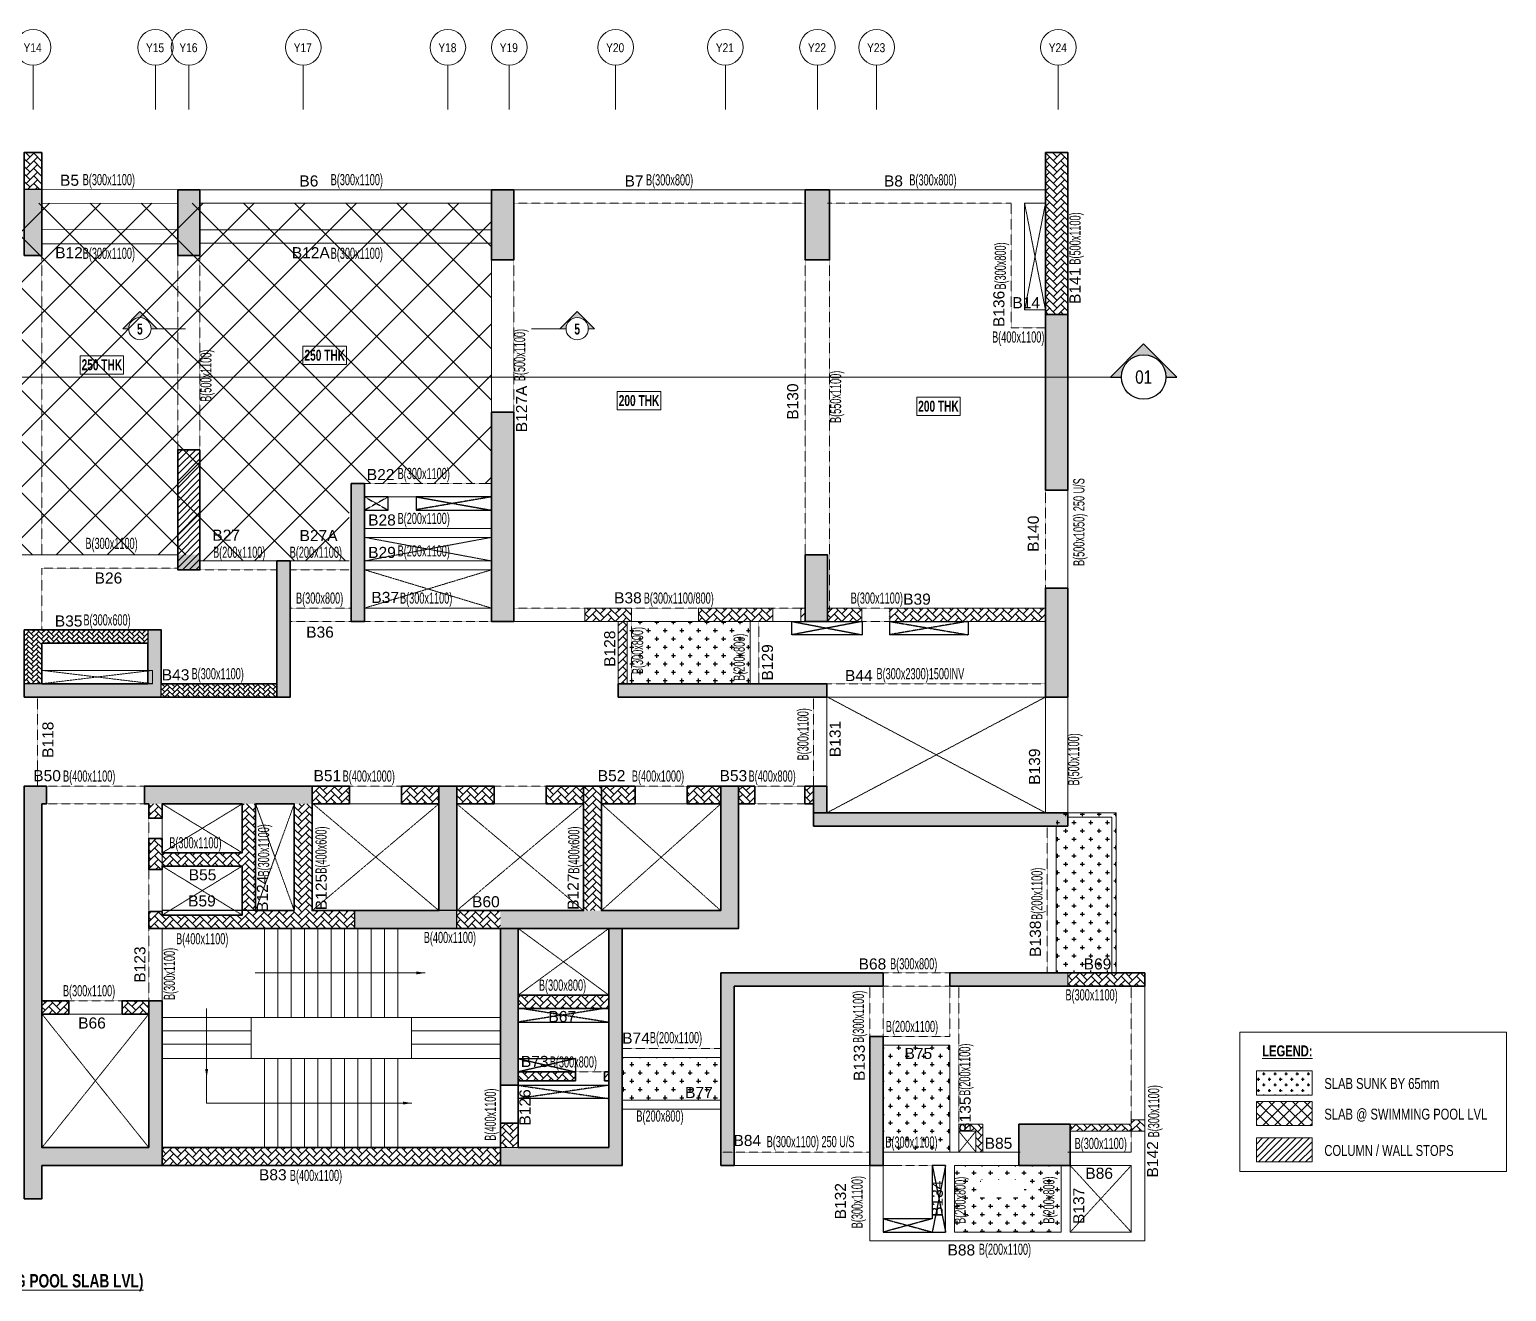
# Model space of a CAD drawing. Header units: millimetres. Extents: x -13 to 67523, y 56 to 29388.
# Drawn here: x 34334 to 67523, y 1025 to 29388 of the extents above; entities that cross this region are included whole.
import ezdxf
from ezdxf.enums import TextEntityAlignment as Align

# ---------------------------------------------------------------- set-up
doc = ezdxf.new("R2010")
doc.units = ezdxf.units.MM
for name, pattern in [('ACAD_ISO04W100', [30, 24, -3, 0, -3]), ('Grid Line', [2222.5, 1270, -317.5, 317.5, -317.5]), ('HIDDEN', [0.375, 0.25, -0.125])]:
    doc.linetypes.add(name, pattern=pattern)
for name, color, linetype, lineweight in [('A-ANNO-DIMS', 8, 'Continuous', 15), ('A-ANNO-TAGS-SECT', 4, 'ACAD_ISO04W100', 25), ('A-DETL-MISC', 35, 'Continuous', 15), ('A-FLOR-IDEN', 11, 'Continuous', 9), ('A-GRIDS', 8, 'Continuous', 9), ('A-HIDD-ABVE', 8, 'HIDDEN', 20), ('G-ANNO-SYMB', 1, 'Continuous', 9), ('G-ANNO-TEXT', 231, 'Continuous', 9), ('S-BEAM', 7, 'Continuous', 18), ('S-BEAM-IDEN', 2, 'Continuous', 9), ('S-COL HATCH', 9, 'Continuous', 0), ('S-COLS', 5, 'Continuous', 35), ('S-GRIDS', 8, 'Continuous', 9), ('S-WALL', 4, 'Continuous', 18)]:
    doc.layers.add(name, color=color, linetype=linetype, lineweight=lineweight)
for name, color, linetype in [('Beam Nos', 7, 'Continuous'), ('CUTOUT', 4, 'Continuous'), ('SECTION LINE', 4, 'Continuous'), ('SUNK SLAB', 8, 'Continuous')]:
    doc.layers.add(name, color=color, linetype=linetype)
doc.styles.add('Arial Narrow', font='ARIALN.TTF', dxfattribs={"height": 400})
doc.styles.add('Dim.s & Anno.(Misc.)', font='ARIALN.TTF')
doc.styles.add('SC-BBS1', font='SansSerif')
doc.styles.add('Swis721 LtCn BT', font='swisscl.ttf', dxfattribs={"width": 0.9, "height": 233.355162})
doc.styles.add('Swis721 LtCn BT_2', font='swisscl.ttf', dxfattribs={"height": 244.992296})
doc.styles.add('Swis721 LtCn BT_B', font='', dxfattribs={"width": 0.9, "height": 246.918336})
doc.styles.get('Swis721 LtCn BT_B').set_extended_font_data('Swis721 LtCn BT', bold=True)
doc.dimstyles.new('A-GFC-100', dxfattribs={"dimscale": 100, "dimtxt": 1.75, "dimasz": 1.5, "dimexe": 1.5, "dimexo": 0, "dimgap": 1, "dimtad": 1, "dimdsep": 46, "dimtxsty": 'Dim.s & Anno.(Misc.)', "dimblk": 'ARCHTICK', "dimcen": 0, "dimdle": 1.5, "dimclrd": 256, "dimclre": 8, "dimclrt": 6, "dimazin": 2, "dimtfac": 1, "dimtix": 1, "dimtmove": 2, "dimatfit": 3, "dimfxl": 1, "dimtolj": 1, "dimlwd": -1, "dimlwe": 9, "dimarcsym": 0})
pattern_1 = [(45, (-31789957.8, 20738669.85), (0, 169.7056275), [360, -120]), (135, (-31789872.94, 20738754.7), (1e-14, 169.7056275), [360, -120])]
pattern_2 = [(45, (-31789957.796, 20738669.85), (0, 113.13708499), [240, -80]), (135, (-31789901.23, 20738726.42), (9e-15, 113.13708499), [240, -80])]
pattern_3 = [(0, (-31349615.88, 21120317.17), (187.5, 187.5), [93.75, -281.25]), (90, (-31349569, 21120270.3), (-187.5, 187.5), [93.75, -281.25])]
pattern_4 = [(45, (-31606448.3, 20755741.65), (0, 169.7056275), [360, -120]), (135, (-31606363.44, 20755826.5), (1e-14, 169.7056275), [360, -120])]

# ---------------------------------------------------------------- blocks, each defined once
blk = doc.blocks.new('_ARCHTICK')
at = {"color": 0, "linetype": 'ByBlock', "const_width": 0.15}
blk.add_lwpolyline([(-0.5, -0.5), (0.5, 0.5)], dxfattribs=at)
blk = doc.blocks.new('Detail View - M_Section Head - Structural Type 1-785420-STILT FLOOR FRAMING PLAN')
at = {"layer": 'G-ANNO-SYMB'}
h = blk.add_hatch(color=9, dxfattribs=at)
edge = h.paths.add_edge_path(flags=0)
edge.add_line((-8.5, 0), (-9.86, 0))
edge.add_line((-9.86, 0), (-5.99, 3.87))
edge.add_line((-5.99, 3.87), (-2.12, 0))
edge.add_line((-2.12, 0), (-3.5, 0))
edge.add_arc((-6, 0), 2.5, 360, 540)
for p, q in [((-5.99, 3.87), (-9.86, 0)), ((-5.99, 3.87), (-2.12, 0)), ((-8.5, 0), (-9.86, 0)), ((-3.5, 0), (-2.12, 0))]:
    blk.add_line(p, q, dxfattribs=at)
at = {"layer": 'G-ANNO-SYMB', "color": 5}
for p, q in [((-5.99, 3.87), (-9.86, 0)), ((-2.12, 0), (-5.99, 3.87)), ((-9.86, 0), (-8.5, 0)), ((-3.5, 0), (4.24, 0)), ((-3.5, 0), (-2.12, 0))]:
    blk.add_line(p, q, dxfattribs=at)
at = {"layer": 'G-ANNO-SYMB'}
blk.add_arc((-6, 0), 2.5, 360, 180, dxfattribs=at)
at = {"layer": 'G-ANNO-SYMB', "color": 5}
for start, end in [(360, 180), (180, 360)]:
    blk.add_arc((-6, 0), 2.5, start, end, dxfattribs=at)
blk = doc.blocks.new('*U11')
blk.add_hatch(color=256).paths.add_polyline_path([(5, 0), (7.5, 0), (0, 7.5), (-7.5, 0), (-5, 0, -0.414214), (0, 5, -0.414214)])
at = {"lineweight": 20, "ltscale": 50}
blk.add_line((-5, 0), (-397.5, 0), dxfattribs=at)
at = {"linetype": 'Continuous'}
blk.add_lwpolyline([(5, 0), (7.5, 0), (0, 7.5), (-7.5, 0), (-5, 0)], dxfattribs=at)
blk.add_circle((0, 0), 5, dxfattribs=at)
at = {"color": 7, "style": 'Dim.s & Anno.(Misc.)'}
blk.add_attdef('SECTION-LETTER', text='', height=3, dxfattribs=at).set_placement((0, 0), align=Align.MIDDLE_CENTER)
blk = doc.blocks.new('Grid - Type 1 Structural-6743905-11TH FLOOR LVL')
at = {"layer": 'A-GRIDS'}
blk.add_circle((0, 0), 4, dxfattribs=at)
blk = doc.blocks.new('A$Cf2260b48')
at = {"layer": 'S-GRIDS', "linetype": 'Grid Line'}
for p, q in [((22055, 18003), (22055, 19003)), ((24805, 18003), (24805, 19003)), ((25555, 18003), (25555, 19003)), ((28125, 18003), (28125, 19003)), ((31375, 18003), (31375, 19003)), ((32755, 18003), (32755, 19003)), ((35145, 18003), (35145, 19003)), ((37610, 18003), (37610, 19003)), ((39680, 18003), (39680, 19003)), ((41010, 18003), (41010, 19003)), ((45092, 18003), (45092, 19003))]:
    blk.add_line(p, q, dxfattribs=at)
at = {"layer": 'A-GRIDS', "xscale": 99.99999999999991, "yscale": 99.99999999999991, "zscale": 99.99999999999991}
for p in [(22055, 19403), (24805, 19403), (25555, 19403), (28125, 19403), (31375, 19403), (32755, 19403), (35145, 19403), (37610, 19403), (39680, 19403), (41010, 19403), (45092, 19403)]:
    blk.add_blockref('Grid - Type 1 Structural-6743905-11TH FLOOR LVL', p, dxfattribs=at)
at = {"layer": 'A-GRIDS', "lineweight": 18, "char_height": 200, "width": 513.08, "attachment_point": 1, "style": 'Arial Narrow'}
for s, insert in [('Y14', (21840, 19495)), ('Y15', (24590, 19495)), ('Y16', (25340, 19495)), ('Y17', (27910, 19495)), ('Y18', (31160, 19495)), ('Y19', (32540, 19495)), ('Y20', (34930, 19495)), ('Y21', (37395, 19495)), ('Y22', (39465, 19495)), ('Y23', (40795, 19495)), ('Y24', (44877, 19495))]:
    blk.add_mtext(s, dxfattribs=dict(at, insert=insert))
blk = doc.blocks.new('A$Cfa8a0a46')
at = {"layer": 'CUTOUT', "color": 8, "linetype": 'HIDDEN'}
for p, q in [((34180, 3100), (34710, 2800)), ((34710, 3100), (34180, 2800)), ((35340, 3100), (37030, 2800)), ((37030, 3100), (35340, 2811)), ((43780, 300), (45360, 0)), ((43780, 300), (45360, 0)), ((45360, 300), (43780, 0)), ((47725, 300), (45970, 1)), ((45980, 300), (47735, 1)), ((39529, -8405), (37630, -8705)), ((39529, -8405), (37630, -8705)), ((37771, -8405), (39670, -8705)), ((37771, -8405), (39670, -8705)), ((37630, -9525), (38920, -9825)), ((38920, -9525), (37630, -9825)), ((37630, -9525), (38920, -9825)), ((38920, -9525), (37630, -9825)), ((39670, -10125), (37630, -10425)), ((37630, -10125), (39670, -10425)), ((39670, -10125), (37630, -10425)), ((37630, -10125), (39670, -10425)), ((46934, -11925), (47234, -13425)), ((47234, -11925), (46934, -13425)), ((46934, -13125), (45834, -13425)), ((45834, -13125), (46934, -13425))]:
    blk.add_line(p, q, dxfattribs=at)
at = {"layer": 'CUTOUT'}
for points in [[(34710, 3100), (34180, 3100), (34180, 2800), (34710, 2800)], [(37030, 3100), (35340, 3100), (35340, 2800), (37030, 2800)], [(45360, 0), (43780, 0), (43780, 300), (45360, 300)], [(47740, 0), (45980, 0), (45980, 300), (47740, 300)], [(37630, -8705), (39670, -8705), (39670, -8405), (37630, -8405)], [(37630, -9525), (38920, -9525), (38920, -9825), (37630, -9825)], [(37630, -10125), (39670, -10125), (39670, -10425), (37630, -10425)]]:
    blk.add_lwpolyline(points, close=True, dxfattribs=at)
blk.add_lwpolyline([(47234, -11925), (46934, -11925), (46934, -13125), (45834, -13125), (45834, -13425), (47234, -13425), (47234, -11925)], dxfattribs=at)
at = {"layer": 'S-BEAM'}
blk.add_line((39669, -10125), (37630, -10125), dxfattribs=at)

msp = doc.modelspace()

# ---------------------------------------------------------------- hatches: boundary and pattern name
at = {"layer": 'S-COL HATCH'}
h = msp.add_hatch(dxfattribs=at)
h.set_pattern_fill('AR-HBONE', color=256, scale=30)
h.set_pattern_definition(pattern_1)
h.paths.add_polyline_path([(34214, 26625), (34614, 26625), (34614, 25791), (34614, 25791), (34214, 25791)])
h = msp.add_hatch(dxfattribs=at)
h.set_pattern_fill('AR-HBONE', color=256, scale=30)
h.set_pattern_definition(pattern_1)
h.paths.add_polyline_path([(57664, 26625), (57164, 26625), (57164, 22986), (57664, 22986)])
at = {"layer": 'S-COL HATCH', "transparency": 33554687}
h = msp.add_hatch(color=256, dxfattribs=at)
h.dxf.hatch_style = 1
h.paths.add_polyline_path([(34614, 25791), (34214, 25791), (34214, 24310), (34614, 24310)])
h = msp.add_hatch(color=256, dxfattribs=at)
h.dxf.hatch_style = 1
h.paths.add_polyline_path([(37664, 24310), (38164, 24310), (38164, 25785), (37664, 25785)])
h = msp.add_hatch(color=256, dxfattribs=at)
h.dxf.hatch_style = 1
h.paths.add_polyline_path([(45214, 25785), (44714, 25785), (44714, 24210), (45214, 24210)])
h = msp.add_hatch(color=256, dxfattribs=at)
h.dxf.hatch_style = 1
h.paths.add_polyline_path([(51764, 24210), (52314, 24210), (52314, 25785), (51764, 25785)])
at = {"layer": 'S-COL HATCH'}
h = msp.add_hatch(dxfattribs=at)
h.set_pattern_fill('ANSI37', color=256, scale=6500)
h.set_pattern_definition([(45, (-31789957.8, 20592757.3), (-574.52426, 574.52426), []), (135, (-31789957.8, 20592757.3), (-574.52426, -574.52426), [])])
h.paths.add_polyline_path([(44714, 25485), (17514, 25485), (17514, 19185), (20714, 19185), (20714, 17445), (24064, 17445), (24064, 17585), (38164, 17585), (38156, 17445), (41514, 17445), (41514, 19185), (44714, 19185)])
at = {"layer": 'S-COL HATCH', "transparency": 33554687}
h = msp.add_hatch(color=256, dxfattribs=at)
h.dxf.hatch_style = 1
h.paths.add_polyline_path([(57164, 22986), (57664, 22986), (57664, 19036), (57164, 19036)])
h = msp.add_hatch(color=256, dxfattribs=at)
h.dxf.hatch_style = 1
h.paths.add_polyline_path([(44714, 20785), (45214, 20785), (45214, 16085), (44714, 16085)])
h = msp.add_hatch(color=256, dxfattribs=at)
h.dxf.hatch_style = 1
h.paths.add_polyline_path([(41864, 19185), (41564, 19185), (41564, 16085), (41864, 16085)])
h = msp.add_hatch(color=256, dxfattribs=at)
h.dxf.hatch_style = 1
h.paths.add_polyline_path([(38164, 17585), (37664, 17585), (37664, 17245), (38164, 17245)])
h = msp.add_hatch(color=256, dxfattribs=at)
h.dxf.hatch_style = 1
h.paths.add_polyline_path([(39894, 17445), (40194, 17445), (40194, 14385), (39894, 14385), (39894, 14685)])
h = msp.add_hatch(color=256, dxfattribs=at)
h.dxf.hatch_style = 1
h.paths.add_polyline_path([(51764, 17585), (51764, 17574), (51764, 17585), (52264, 17585), (52264, 16085), (51764, 16085)])
h = msp.add_hatch(color=256, dxfattribs=at)
h.dxf.hatch_style = 1
h.paths.add_polyline_path([(57664, 16836), (57164, 16836), (57164, 14385), (57664, 14385)])
at = {"layer": 'S-COL HATCH'}
h = msp.add_hatch(dxfattribs=at)
h.set_pattern_fill('AR-HBONE', color=256, scale=30)
h.set_pattern_definition(pattern_1)
h.paths.add_polyline_path([(46814, 16385), (46814, 16085), (47864, 16085), (47864, 16385)])
h = msp.add_hatch(dxfattribs=at)
h.set_pattern_fill('AR-HBONE', color=256, scale=30)
h.set_pattern_definition(pattern_1)
h.paths.add_polyline_path([(49364, 16385), (51034, 16385), (51034, 16085), (49364, 16085)])
h = msp.add_hatch(dxfattribs=at)
h.set_pattern_fill('AR-HBONE', color=256, scale=30)
h.set_pattern_definition(pattern_1)
h.paths.add_polyline_path([(51664, 16385), (51764, 16385), (51764, 16085), (51664, 16085)])
h = msp.add_hatch(dxfattribs=at)
h.set_pattern_fill('AR-HBONE', color=256, scale=30)
h.set_pattern_definition(pattern_1)
h.paths.add_polyline_path([(52264, 16385), (53034, 16385), (53034, 16084), (52484, 16084), (52484, 16085), (52264, 16085)])
h = msp.add_hatch(dxfattribs=at)
h.set_pattern_fill('AR-HBONE', color=256, scale=30)
h.set_pattern_definition(pattern_1)
h.paths.add_polyline_path([(53654, 16385), (57163, 16385), (57163, 16086), (53654, 16086)])
h = msp.add_hatch(dxfattribs=at)
h.set_pattern_fill('AR-HBONE', color=256, scale=30)
h.set_pattern_definition(pattern_1)
h.paths.add_polyline_path([(47564, 16085), (47764, 16085), (47764, 14685), (47564, 14685)])
h = msp.add_hatch(dxfattribs=at)
h.set_pattern_fill('AR-HBONE', color=256, scale=20)
h.set_pattern_definition(pattern_2)
h.paths.add_polyline_path([(34614, 15595), (34614, 14685), (34614, 14685), (34614, 14685), (34214, 14685), (34214, 15895), (36994, 15895), (36994, 15595), (36994, 15595)])
at = {"layer": 'S-COL HATCH', "transparency": 33554687}
h = msp.add_hatch(color=256, dxfattribs=at)
h.dxf.hatch_style = 1
h.paths.add_polyline_path([(37294, 15895), (36994, 15895), (36994, 14685), (34214, 14685), (34214, 14385), (37294, 14385)])
at = {"layer": 'S-COL HATCH'}
h = msp.add_hatch(dxfattribs=at)
h.set_pattern_fill('AR-HBONE', color=256, scale=20)
h.set_pattern_definition(pattern_2)
h.paths.add_polyline_path([(37294, 14685), (37294, 14385), (39894, 14385), (39894, 14685)])
at = {"layer": 'S-COL HATCH', "transparency": 33554687}
h = msp.add_hatch(color=256, dxfattribs=at)
h.dxf.hatch_style = 1
h.paths.add_polyline_path([(47564, 14685), (47764, 14685), (51954, 14685), (51954, 14385), (47564, 14385)])
h.paths.add_polyline_path([(51954, 14685), (52254, 14685), (52254, 14385), (51954, 14385)])
h = msp.add_hatch(color=256, dxfattribs=at)
h.dxf.hatch_style = 1
h.paths.add_polyline_path([(37014, 7560), (37314, 7560), (37314, 4260), (37314, 3860), (34614, 3860), (34614, 3110), (34214, 3110), (34214, 4260), (34214, 4260), (34214, 12385), (34714, 12385), (34714, 11985), (34614, 11985), (34614, 4260), (34614, 4260), (37014, 4260), (37014, 4260)])
h = msp.add_hatch(color=256, dxfattribs=at)
h.dxf.hatch_style = 1
h.paths.add_polyline_path([(40684, 12385), (36914, 12385), (36914, 11985), (40684, 11985)])
at = {"layer": 'S-COL HATCH'}
h = msp.add_hatch(dxfattribs=at)
h.set_pattern_fill('AR-HBONE', color=256, scale=30)
h.set_pattern_definition(pattern_4)
h.paths.add_polyline_path([(40683, 11985), (40683, 12385), (41523, 12385), (41523, 11985), (41194, 11985)])
h = msp.add_hatch(dxfattribs=at)
h.set_pattern_fill('AR-HBONE', color=256, scale=30)
h.set_pattern_definition(pattern_4)
h.paths.add_polyline_path([(42693, 11985), (42693, 12385), (43533, 12385), (43533, 11985)])
at = {"layer": 'S-COL HATCH', "transparency": 33554687}
h = msp.add_hatch(color=256, dxfattribs=at)
h.dxf.hatch_style = 1
h.paths.add_polyline_path([(43934, 12385), (43534, 12385), (43534, 9585), (43934, 9585)])
at = {"layer": 'S-COL HATCH'}
h = msp.add_hatch(dxfattribs=at)
h.set_pattern_fill('AR-HBONE', color=256, scale=30)
h.set_pattern_definition(pattern_4)
h.paths.add_polyline_path([(43933, 11985), (43933, 12385), (44773, 12385), (44773, 11985)])
at = {"layer": 'S-COL HATCH', "transparency": 33554687}
h = msp.add_hatch(color=256, dxfattribs=at)
h.dxf.hatch_style = 1
h.paths.add_polyline_path([(44914, 9185), (44914, 9585), (49868, 9585), (49868, 12385), (50268, 12385), (50268, 9185)])
at = {"layer": 'S-COL HATCH'}
h = msp.add_hatch(dxfattribs=at)
h.set_pattern_fill('AR-HBONE', color=256, scale=30)
h.set_pattern_definition(pattern_4)
h.paths.add_polyline_path([(45943, 12385), (46784, 12385), (46784, 11985), (45943, 11985)])
h = msp.add_hatch(dxfattribs=at)
h.set_pattern_fill('AR-HBONE', color=256, scale=30)
h.set_pattern_definition(pattern_1)
h.paths.add_polyline_path([(47184, 9585), (46784, 9585), (46784, 12385), (47184, 12385)])
h = msp.add_hatch(dxfattribs=at)
h.set_pattern_fill('AR-HBONE', color=256, scale=30)
h.set_pattern_definition(pattern_4)
h.paths.add_polyline_path([(47184, 12385), (47941, 12385), (47941, 11985), (47184, 11985)])
h = msp.add_hatch(dxfattribs=at)
h.set_pattern_fill('AR-HBONE', color=256, scale=30)
h.set_pattern_definition(pattern_4)
h.paths.add_polyline_path([(49111, 11985), (49111, 12385), (49868, 12385), (49868, 11985)])
h = msp.add_hatch(dxfattribs=at)
h.set_pattern_fill('AR-HBONE', color=256, scale=30)
h.set_pattern_definition(pattern_4)
h.paths.add_polyline_path([(50268, 11985), (50268, 12385), (50633, 12385), (50633, 11985), (50544, 11985)])
h = msp.add_hatch(dxfattribs=at)
h.set_pattern_fill('AR-HBONE', color=256, scale=30)
h.set_pattern_definition(pattern_4)
h.paths.add_polyline_path([(51753, 11985), (51753, 12385), (51953, 12385), (51953, 11985)])
at = {"layer": 'S-COL HATCH', "transparency": 33554687}
h = msp.add_hatch(color=256, dxfattribs=at)
h.dxf.hatch_style = 1
h.paths.add_polyline_path([(52254, 12385), (51954, 12385), (51954, 11785), (52254, 11785)])
at = {"layer": 'S-COL HATCH'}
h = msp.add_hatch(dxfattribs=at)
h.set_pattern_fill('AR-HBONE', color=256, scale=30)
h.set_pattern_definition(pattern_1)
h.paths.add_polyline_path([(39414, 11985), (39114, 11985), (39114, 10885), (37314, 10885), (37314, 11210), (37014, 11210), (37014, 10508), (37314, 10508), (37314, 10585), (39114, 10585), (39114, 9485), (37314, 9485), (37314, 9563), (37014, 9563), (37014, 9185), (41634, 9185), (41634, 9585), (39414, 9585)])
h = msp.add_hatch(dxfattribs=at)
h.set_pattern_fill('AR-HBONE', color=256, scale=30)
h.set_pattern_definition(pattern_1)
h.paths.add_polyline_path([(37314, 11985), (37014, 11985), (37014, 11660), (37314, 11660)])
h = msp.add_hatch(dxfattribs=at)
h.set_pattern_fill('AR-HBONE', color=256, scale=30)
h.set_pattern_definition(pattern_1)
h.paths.add_polyline_path([(40684, 9585), (40284, 9585), (40284, 11985), (40684, 11985)])
at = {"layer": 'S-COL HATCH', "transparency": 33554687}
h = msp.add_hatch(color=256, dxfattribs=at)
h.dxf.hatch_style = 1
h.paths.add_polyline_path([(51954, 11785), (51954, 11485), (57664, 11485), (57664, 11785)])
h = msp.add_hatch(color=256, dxfattribs=at)
h.dxf.hatch_style = 1
h.paths.add_polyline_path([(43934, 9585), (41634, 9585), (41634, 9185), (43934, 9185)])
at = {"layer": 'S-COL HATCH'}
h = msp.add_hatch(dxfattribs=at)
h.set_pattern_fill('AR-HBONE', color=256, scale=30)
h.set_pattern_definition(pattern_1)
h.paths.add_polyline_path([(43934, 9585), (44914, 9585), (44914, 9185), (43934, 9185)])
at = {"layer": 'S-COL HATCH', "transparency": 33554687}
h = msp.add_hatch(color=256, dxfattribs=at)
h.dxf.hatch_style = 1
h.paths.add_polyline_path([(44914, 9185), (45314, 9185), (45314, 9185), (45314, 7685), (45314, 7685), (45314, 7385), (45314, 5660), (44914, 5660)])
h = msp.add_hatch(color=256, dxfattribs=at)
h.dxf.hatch_style = 1
h.paths.add_polyline_path([(47354, 9185), (47654, 9185), (47654, 3860), (47354, 3860), (44914, 3860), (44914, 4260), (47354, 4260), (47354, 5960), (47354, 5960), (47354, 5960)])
h = msp.add_hatch(color=256, dxfattribs=at)
h.dxf.hatch_style = 1
h.paths.add_polyline_path([(49868, 8185), (53518, 8185), (53518, 7885), (50168, 7885), (50168, 3860), (49868, 3860)])
h = msp.add_hatch(color=256, dxfattribs=at)
h.dxf.hatch_style = 1
h.paths.add_polyline_path([(55018, 8185), (57664, 8185), (57664, 7885), (55018, 7885)])
at = {"layer": 'S-COL HATCH'}
h = msp.add_hatch(dxfattribs=at)
h.set_pattern_fill('AR-HBONE', color=256, scale=30)
h.set_pattern_definition(pattern_1)
h.paths.add_polyline_path([(59393, 7885), (59393, 8185), (57664, 8185), (57664, 7885)])
h = msp.add_hatch(dxfattribs=at)
h.set_pattern_fill('AR-HBONE', color=256, scale=30)
h.set_pattern_definition(pattern_1)
h.paths.add_polyline_path([(45314, 7385), (47354, 7385), (47354, 7685), (45314, 7685)])
h = msp.add_hatch(dxfattribs=at)
h.set_pattern_fill('AR-HBONE', color=256, scale=30)
h.set_pattern_definition([(45, (-31789957.8, 20686740.85), (0, 169.7056275), [360, -120]), (135, (-31789872.94, 20686825.7), (1e-14, 169.7056275), [360, -120])])
h.paths.add_polyline_path([(37014, 7260), (37014, 7560), (36414, 7560), (36414, 7260)])
h.paths.add_polyline_path([(35214, 7260), (35214, 7560), (34614, 7560), (34614, 7260)])
at = {"layer": 'S-COL HATCH', "transparency": 33554687}
h = msp.add_hatch(color=256, dxfattribs=at)
h.dxf.hatch_style = 1
h.paths.add_polyline_path([(53218, 6758), (53518, 6758), (53518, 3860), (53218, 3860)])
at = {"layer": 'S-COL HATCH'}
h = msp.add_hatch(dxfattribs=at)
h.set_pattern_fill('AR-HBONE', color=256, scale=30)
h.set_pattern_definition(pattern_1)
h.paths.add_polyline_path([(46604, 5960), (46604, 5760), (45314, 5760), (45314, 5960)])
h = msp.add_hatch(dxfattribs=at)
h.set_pattern_fill('AR-HBONE', color=256, scale=30)
h.set_pattern_definition(pattern_1)
h.paths.add_polyline_path([(47254, 5960), (47354, 5960), (47354, 5760), (47254, 5760)])
h = msp.add_hatch(dxfattribs=at)
h.set_pattern_fill('AR-HBONE', color=256, scale=30)
h.set_pattern_definition(pattern_1)
h.paths.add_polyline_path([(44914, 4810), (45314, 4810), (45314, 4260), (44914, 4260)])
h = msp.add_hatch(dxfattribs=at)
h.set_pattern_fill('AR-HBONE', color=256, scale=30)
h.set_pattern_definition([(45, (-31789957.8, 20638951.85), (0, 169.7056275), [360, -120]), (135, (-31789872.94, 20639036.7), (1e-14, 169.7056275), [360, -120])])
h.paths.add_polyline_path([(55218, 4785), (55218, 4625), (55598, 4625), (55598, 4158), (55758, 4158), (55758, 4785)])
h.paths.add_polyline_path([(59093, 4785), (57718, 4785), (57718, 4625), (59093, 4625)])
at = {"layer": 'S-COL HATCH', "transparency": 33554687}
h = msp.add_hatch(color=256, dxfattribs=at)
h.dxf.hatch_style = 1
h.paths.add_polyline_path([(56568, 3860), (57718, 3860), (57718, 4785), (56568, 4785)])
at = {"layer": 'S-COL HATCH'}
h = msp.add_hatch(dxfattribs=at)
h.set_pattern_fill('AR-HBONE', color=256, scale=30)
h.set_pattern_definition([(45, (-31789957.81, 20592757.3), (0, 169.7056275), [360, -120]), (135, (-31789872.96, 20592842.15), (1e-14, 169.7056275), [360, -120])])
h.paths.add_polyline_path([(59093, 4625), (59093, 4885), (59393, 4885), (59393, 4625)])
h = msp.add_hatch(dxfattribs=at)
h.set_pattern_fill('AR-HBONE', color=256, scale=30)
h.set_pattern_definition(pattern_1)
h.paths.add_polyline_path([(44914, 4260), (37314, 4260), (37314, 3860), (44914, 3860)])
at = {"layer": 'SUNK SLAB'}
h = msp.add_hatch(dxfattribs=at)
h.set_pattern_fill('ANSI31', color=8, scale=850, style=0)
h.set_pattern_definition([(45, (-31789957.81, 20592757.3), (-75.1300955, 75.1300955), [])])
h.paths.add_polyline_path([(37664, 17245), (38164, 17245), (38164, 19945), (37664, 19945)])
h = msp.add_hatch(dxfattribs=at)
h.set_pattern_fill('CROSS', color=8, scale=750, style=0)
h.set_pattern_definition(pattern_3)
h.paths.add_polyline_path([(50524, 16085), (50524, 14685), (47764, 14685), (47764, 16085)])
h.paths.add_polyline_path([(50097, 14687), (50097, 15960), (50625, 15960), (50625, 14687)], flags=9)
h = msp.add_hatch(dxfattribs=at)
h.set_pattern_fill('CROSS', color=8, scale=750, style=0)
h.set_pattern_definition(pattern_3)
h.paths.add_polyline_path([(57404, 11785), (58754, 11785), (58754, 8185), (57404, 8185)])
h = msp.add_hatch(dxfattribs=at)
h.set_pattern_fill('CROSS', color=8, scale=750, style=0)
h.set_pattern_definition([(0, (-31349615.88, 21120317.15), (187.5, 187.5), [93.75, -281.25]), (90, (-31349569, 21120270.28), (-187.5, 187.5), [93.75, -281.25])])
h.paths.add_polyline_path([(53518, 6558), (55018, 6558), (55018, 4158), (53518, 4158)])
h.paths.add_polyline_path([(54898, 4116), (53500, 4116), (53500, 4643), (54898, 4643)], flags=9)
h = msp.add_hatch(dxfattribs=at)
h.set_pattern_fill('CROSS', color=8, scale=750, style=0)
h.set_pattern_definition(pattern_3)
h.paths.add_polyline_path([(47654, 5325), (47654, 6285), (49868, 6285), (49868, 5325)])
h = msp.add_hatch(dxfattribs=at)
h.set_pattern_fill('CROSS', color=8, scale=500, style=0)
h.set_pattern_definition([(0, (-26333.48, 19793.82), (125, 125), [62.5, -187.5]), (90, (-26302.23, 19762.57), (-125, 125), [62.5, -187.5])])
h.paths.add_polyline_path([(63153, 5983), (63153, 5441), (61903, 5441), (61903, 5983)], flags=0)
h = msp.add_hatch(dxfattribs=at)
h.set_pattern_fill('ANSI37', color=8, scale=1500, style=0)
h.set_pattern_definition([(45, (-31296697.64, 20686507.85), (-132.5825215, 132.5825215), []), (135, (-31296697.64, 20686507.85), (-132.5825215, -132.5825215), [])])
h.paths.add_polyline_path([(63153, 5295), (63153, 4754), (61903, 4754), (61903, 5295)], flags=0)
h = msp.add_hatch(dxfattribs=at)
h.set_pattern_fill('ANSI31', color=8, scale=850, style=0)
h.set_pattern_definition([(45, (-31296697.64, 20969490.68), (-75.1300955, 75.1300955), [])])
h.paths.add_polyline_path([(63153, 4477), (63153, 3936), (61903, 3936), (61903, 4477)], flags=0)
h = msp.add_hatch(dxfattribs=at)
h.set_pattern_fill('CROSS', color=8, scale=750, style=0)
h.set_pattern_definition(pattern_3)
h.paths.add_polyline_path([(57518, 2358), (57518, 3858), (55118, 3860), (55118, 2359)])
h.paths.add_polyline_path([(55708, 3131), (55708, 3543), (56685, 3543), (56685, 3131)], flags=0)
h.paths.add_polyline_path([(57506, 2489), (57506, 3762), (56979, 3762), (56979, 2489)], flags=24)
h.paths.add_polyline_path([(55511, 2482), (55511, 3755), (54984, 3755), (54984, 2482)], flags=9)
h.paths.add_polyline_path([(55662, 3079), (56711, 3079), (56711, 3597), (55662, 3597)], flags=24)

# ---------------------------------------------------------------- linework, layer by layer
at = {"layer": 'A-ANNO-DIMS', "ltscale": 500, "elevation": 0}
msp.add_lwpolyline([(39104, 5260), (38314, 5260), (38314, 5825)], dxfattribs=at)
at = {"layer": 'A-DETL-MISC'}
for p, q in [((39614, 9185), (39614, 7185)), ((39914, 9185), (39914, 7185)), ((40214, 9185), (40214, 7185)), ((40514, 9185), (40514, 7185)), ((40814, 9185), (40814, 7185)), ((41114, 9185), (41114, 7185)), ((41414, 9185), (41414, 7185)), ((41714, 9185), (41714, 7185)), ((42014, 9185), (42014, 7185)), ((42314, 9185), (42314, 7185)), ((42614, 9185), (42614, 7185)), ((39614, 4260), (39614, 6260)), ((39914, 4260), (39914, 6260)), ((40214, 4260), (40214, 6260)), ((40514, 4260), (40514, 6260)), ((40814, 4260), (40814, 6260)), ((41114, 4260), (41114, 6260)), ((41414, 4260), (41414, 6260)), ((41714, 4260), (41714, 6260)), ((42014, 4260), (42014, 6260)), ((42314, 4260), (42314, 6260)), ((42614, 4260), (42614, 6260))]:
    msp.add_line(p, q, dxfattribs=at)
at = {"layer": 'A-DETL-MISC', "elevation": 0}
for points in [[(39314, 7185), (37314, 7185)], [(42914, 7185), (44914, 7185)], [(39314, 6885), (37314, 6885)], [(42914, 6885), (44914, 6885)], [(39314, 6585), (37314, 6585)], [(42914, 6585), (44914, 6585)], [(39314, 6260), (37314, 6260)], [(42914, 6260), (44914, 6260)]]:
    msp.add_lwpolyline(points, dxfattribs=at)
msp.add_lwpolyline([(39314, 7185), (39314, 6260), (42914, 6260), (42914, 7185)], close=True, dxfattribs=at)
at = {"layer": 'A-FLOR-IDEN', "color": 8, "flags": 128}
for points in [[(41457, 22271), (41457, 21859), (40479, 21859), (40479, 22271)], [(36448, 22055), (36448, 21643), (35471, 21643), (35471, 22055)], [(48519, 21251), (48519, 20839), (47541, 20839), (47541, 21251)], [(55248, 21124), (55248, 20712), (54270, 20712), (54270, 21124)]]:
    msp.add_lwpolyline(points, close=True, dxfattribs=at)
at = {"layer": 'A-HIDD-ABVE', "linetype": 'HIDDEN'}
for p, q in [((56694, 25485), (57164, 23085)), ((56694, 23085), (57164, 25485)), ((44714, 17975, 0), (41864, 17445, 0)), ((44714, 17445, 0), (41864, 17975)), ((44714, 17245, 0), (41864, 16385, 0)), ((44714, 16385, 0), (41864, 17245)), ((37094, 14985), (34614, 14685)), ((37094, 14685), (34614, 14985)), ((57164, 14385), (52254, 11785)), ((57164, 11785), (52266, 14385, 0)), ((39114, 11985), (37314, 10885)), ((39114, 10885), (37314, 11985)), ((40284, 11985), (39414, 9585)), ((40284, 9585), (39414, 11985)), ((43534, 11985), (40684, 9585)), ((43534, 9585), (40704, 11985)), ((46784, 11985), (43934, 9585)), ((46784, 9585), (43934, 11985)), ((49868, 11985), (47184, 9585)), ((49868, 9585), (47184, 11985)), ((39114, 10585), (37314, 9485)), ((39114, 9485), (37314, 10585)), ((47354, 9185, 0), (45314, 7685)), ((47354, 7685), (45314, 9185)), ((37014, 7260), (34614, 4260)), ((37014, 4260), (34614, 7260)), ((55598, 4625), (55218, 4160)), ((55598, 4160), (55218, 4625)), ((59093, 2358), (57718, 3858)), ((57718, 2358), (59093, 3858, 0))]:
    msp.add_line(p, q, dxfattribs=at)
at = {"layer": 'G-ANNO-TEXT', "color": 7, "elevation": 0}
for points in [[(61534, 6853), (67523, 6853), (67523, 3723), (61534, 3723)], [(63153, 5983), (63153, 5441), (61903, 5441), (61903, 5983)], [(63153, 5295), (63153, 4754), (61903, 4754), (61903, 5295)], [(63153, 4477), (63153, 3936), (61903, 3936), (61903, 4477)]]:
    msp.add_lwpolyline(points, close=True, dxfattribs=at)
at = {"layer": 'S-BEAM'}
for p, q in [((37664, 25785), (34614, 25791)), ((44714, 25785, 0), (38164, 25785, 0)), ((51764, 25785), (45214, 25785, 0)), ((57164, 25785), (51764, 25785)), ((37664, 25480), (34614, 25486)), ((44714, 25485, 0), (38164, 25485)), ((57164, 25485), (56694, 25485)), ((56694, 23085), (56694, 25485)), ((37664, 24885), (34614, 24891)), ((37664, 24570), (34614, 24575)), ((44714, 24885, 0), (38164, 24885, 0)), ((44714, 24585, 0), (38164, 24585)), ((44714, 20785, 0), (44714, 24274, 0)), ((57164, 23085), (56694, 23085)), ((44464, 19185, 0), (44714, 19185, 0)), ((57664, 19036), (57664, 16836)), ((44714, 18885, 0), (41864, 18885, 0)), ((44714, 18175), (41864, 18175)), ((44714, 17975), (41864, 17975)), ((24564, 17585), (37672, 17585, 0)), ((41514, 17445), (38164, 17445)), ((44714, 17445, 0), (41864, 17445, 0)), ((44714, 17245, 0), (41864, 17245)), ((44714, 16385), (41864, 16385, 0)), ((47564, 16085), (45214, 16085, 0)), ((50524, 16085), (47864, 16085)), ((50524, 16085), (50524, 14685)), ((51764, 16085), (50724, 16085)), ((52254, 12385), (52254, 14385, 0)), ((57164, 14385, 0), (52266, 14385, 0)), ((57164, 14385, 0), (57164, 11785)), ((57664, 14385), (57664, 11785)), ((37314, 9563), (37314, 11985)), ((43534, 11985), (40704, 11985)), ((46784, 11985), (43934, 11985)), ((49868, 11985), (47184, 11985)), ((58754, 8185), (58754, 11785)), ((57404, 8185), (57404, 11485)), ((37314, 9185), (37314, 7560)), ((59393, 7885), (59393, 2160)), ((36414, 7260), (35214, 7260)), ((55018, 6558), (53518, 6558)), ((55018, 6558), (55018, 4158)), ((49868, 6285), (47654, 6285)), ((47354, 5660), (45314, 5660)), ((49868, 5325), (47654, 5325)), ((49868, 5125), (47654, 5125)), ((55598, 4625), (55218, 4625)), ((55218, 4625), (55218, 4158)), ((55598, 4625), (55218, 4625)), ((56593, 4158), (53518, 4158)), ((57664, 4158), (59093, 4158)), ((53218, 3860), (49903, 3860)), ((53218, 3860), (53218, 2160)), ((53938, 3860), (53518, 3860)), ((53518, 3860), (53518, 2360)), ((54918, 3860), (54718, 3860)), ((54918, 3860), (54918, 2360)), ((57518, 3858), (55118, 3860)), ((55118, 3860), (55118, 2360)), ((57513, 3858), (59093, 3858)), ((57518, 3860), (57518, 2358)), ((57718, 3860), (57718, 2358)), ((59093, 2358), (59093, 3858)), ((54918, 2359), (53518, 2360)), ((57518, 2358), (55118, 2359)), ((59095, 2358), (57718, 2358)), ((53218, 2160), (59393, 2160))]:
    msp.add_line(p, q, dxfattribs=at)
at = {"layer": 'S-BEAM', "linetype": 'HIDDEN'}
for p, q in [((51764, 25485), (45214, 25485, 0)), ((56394, 25485), (52264, 25485)), ((56394, 22685), (56394, 25485)), ((38164, 24585), (38164, 19945)), ((34614, 17585), (34614, 24310)), ((37664, 19945), (37664, 24310)), ((45214, 24210, 0), (45214, 20785)), ((51764, 24210), (51764, 17585)), ((52314, 24210), (52314, 16385)), ((56394, 22985), (56394, 22985)), ((56394, 22685), (57164, 22685)), ((44714, 19185, 0), (41864, 19185, 0)), ((57164, 19036), (57164, 16836)), ((34614, 15895), (34614, 17285)), ((34614, 17285), (37672, 17285)), ((39902, 17245), (38172, 17245)), ((41514, 17245, 0), (40202, 17245, 0)), ((41564, 16385), (40194, 16385)), ((51764, 16385), (45214, 16385, 0)), ((57164, 16385), (52264, 16385)), ((41564, 16085), (40194, 16085)), ((44714, 16085, 0), (41864, 16085, 0)), ((47564, 16085, 0), (47564, 14685, 0)), ((47864, 16085, 0), (47864, 14685, 0)), ((50724, 16085), (50724, 14685)), ((57164, 16086), (52264, 16084)), ((57165, 14685, 0), (52254, 14685, 0)), ((34514, 14385), (34514, 12385)), ((51954, 14385), (51954, 12385)), ((36914, 12385), (34714, 12385)), ((43534, 12385), (40684, 12385)), ((46784, 12385), (43934, 12385)), ((49868, 12385), (47184, 12385)), ((51954, 12385), (50268, 12385)), ((36914, 11985), (34714, 11985)), ((37014, 9563), (37014, 11985)), ((51954, 11985), (50268, 11985)), ((57204, 8185), (57204, 11485)), ((37014, 9185), (37014, 7560)), ((55018, 8185), (53518, 8185)), ((53218, 7885), (53218, 6758)), ((53518, 7885), (53518, 6758)), ((55018, 7885), (53518, 7885)), ((55018, 7885), (55018, 6758)), ((55218, 7885), (55218, 4625)), ((59093, 7885), (59093, 4158)), ((36414, 7560), (35214, 7560)), ((55018, 6758), (53518, 6758)), ((49868, 6485), (47654, 6485)), ((47254, 5960), (46604, 5960)), ((53218, 4160), (49903, 4160)), ((54718, 3860), (53868, 3860))]:
    msp.add_line(p, q, dxfattribs=at)
at = {"layer": 'S-BEAM', "color": 5}
for p, q in [((59093, 4785), (59093, 4885)), ((59093, 4885), (59393, 4885)), ((59393, 4885), (59393, 4625)), ((59093, 4625), (59393, 4625))]:
    msp.add_line(p, q, dxfattribs=at)
at = {"layer": 'S-BEAM', "color": 5, "elevation": 0}
for points in [[(47864, 16385), (46814, 16385), (46814, 16085), (47864, 16085)], [(51034, 16385), (49364, 16385), (49364, 16085), (51034, 16085)], [(51764, 16385), (51664, 16385), (51664, 16085), (51764, 16085)], [(53034, 16385), (52264, 16385), (52264, 16084), (53034, 16084)], [(53664, 16386), (57163, 16386), (57163, 16086), (53664, 16086)], [(47764, 16085), (47564, 16085), (47564, 14685), (47764, 14685)], [(55218, 4785), (55218, 4625), (55598, 4625), (55598, 4158), (55758, 4158), (55758, 4785)]]:
    msp.add_lwpolyline(points, close=True, dxfattribs=at)
at = {"layer": 'S-BEAM', "elevation": 0}
msp.add_lwpolyline([(34614, 14685), (37094, 14685), (37094, 14985), (34614, 14985)], close=True, dxfattribs=at)
at = {"layer": 'S-BEAM', "color": 5, "elevation": 0}
msp.add_lwpolyline([(59093, 4785), (57718, 4785), (57718, 4625), (59093, 4625)], dxfattribs=at)
at = {"layer": 'S-COL HATCH'}
msp.add_line((36994, 15595), (36994, 15895), dxfattribs=at)
at = {"layer": 'S-COL HATCH', "transparency": 33554687}
msp.add_line((57664, 8185), (57664, 7885), dxfattribs=at)
at = {"layer": 'S-COL HATCH', "elevation": 0}
msp.add_lwpolyline([(45314, 4260), (44914, 4260), (44914, 4810), (45314, 4810)], close=True, dxfattribs=at)
at = {"layer": 'S-COLS'}
for p, q in [((57164, 26625), (57164, 26625)), ((57164, 22986), (57664, 22986)), ((39894, 14685), (39894, 14385)), ((52254, 14385, 0), (52254, 14685, 0)), ((41523, 12385), (40684, 12385)), ((41523, 12385), (41523, 11985)), ((42693, 11985), (42693, 12385)), ((44773, 12385), (42693, 12385)), ((44773, 12385), (44773, 11985)), ((45943, 11985), (45943, 12385)), ((46784, 12385), (45943, 12385)), ((47941, 12385), (47184, 12385)), ((47941, 12385), (47941, 11985)), ((49111, 11985), (49111, 12385)), ((49868, 12385), (49111, 12385)), ((50633, 12385), (50268, 12385)), ((50633, 12385), (50633, 11985)), ((51753, 11985), (51753, 12385)), ((51753, 12385), (51954, 12385)), ((41523, 11985), (40684, 11985)), ((43534, 11985), (42693, 11985)), ((44773, 11985), (43934, 11985)), ((46784, 11985), (45943, 11985)), ((47941, 11985), (47184, 11985)), ((49111, 11985), (49868, 11985)), ((50633, 11985), (50268, 11985)), ((51753, 11985), (51954, 11985)), ((49868, 8185), (49868, 3860)), ((49868, 8185), (53518, 8185)), ((53518, 8185), (53518, 7885)), ((53518, 7885), (50168, 7885)), ((50168, 7885), (50168, 3860)), ((37014, 7560), (37014, 4260)), ((37314, 7560), (37314, 4260)), ((45314, 5660), (44914, 5660)), ((45314, 4810), (44914, 4810)), ((37314, 4260), (37314, 3860)), ((49868, 3860), (50168, 3860))]:
    msp.add_line(p, q, dxfattribs=at)
at = {"layer": 'S-COLS', "elevation": 0}
for points in [[(34614, 26625), (34214, 26625), (34214, 24310), (34614, 24310)], [(57164, 26625), (57164, 19036), (57664, 19036), (57664, 26625)], [(38164, 24310), (37664, 24310), (37664, 25785), (38164, 25785)], [(45214, 25785), (44714, 25785), (44714, 24210), (45214, 24210)], [(52314, 25785), (51764, 25785), (51764, 24210), (52314, 24210)], [(44714, 20785), (45214, 20785), (45214, 16085), (44714, 16085)], [(38164, 19945), (38164, 17245), (37664, 17245), (37664, 19945)], [(41864, 19185), (41564, 19185), (41564, 16085), (41864, 16085)], [(40194, 17445), (40194, 14385), (34214, 14385), (34214, 15895), (37294, 15895), (37294, 14685), (39894, 14685), (39894, 17445), (40194, 17445)], [(57664, 16836), (57164, 16836), (57164, 14385), (57664, 14385)], [(34614, 15595), (36994, 15595), (36994, 14685), (34614, 14685)], [(40284, 9585), (39414, 9585), (39414, 11985), (40284, 11985)], [(57664, 11485), (51954, 11485), (51954, 11785), (57664, 11785)], [(59393, 8185), (55018, 8185), (55018, 7885), (59393, 7885)], [(45314, 7685), (47354, 7685), (47354, 7385), (45314, 7385)], [(53518, 6758), (53218, 6758), (53218, 3860), (53518, 3860)], [(57718, 3860), (56568, 3860), (56568, 4785), (57718, 4785)]]:
    msp.add_lwpolyline(points, close=True, dxfattribs=at)
for points in [[(44714, 24210), (44714, 25785), (45214, 25785), (45214, 24210)], [(45214, 20785), (45214, 16085), (44714, 16085), (44714, 20785)], [(52264, 16085), (52264, 17585), (51764, 17585), (51764, 16085), (52314, 16085)], [(52254, 14385), (47564, 14385), (47564, 14685), (52254, 14685)], [(34214, 4260), (34214, 12385), (34714, 12385), (34714, 11985), (34614, 11985), (34614, 4260), (37014, 4260)], [(40684, 12385), (36914, 12385), (36914, 11985), (37014, 11985), (37014, 11660), (37314, 11660), (37314, 11985), (38214, 11985), (39114, 11985), (39114, 10885), (37314, 10885), (37314, 11210), (37014, 11210), (37014, 10508), (37314, 10508), (37314, 10585), (39114, 10585), (39114, 9485), (38214, 9485), (37314, 9485), (37314, 9563), (37014, 9563), (37014, 9185), (39114, 9185), (39114, 9185), (50268, 9185), (50268, 12385), (49868, 12385), (49868, 9585), (47184, 9585), (47184, 12385)], [(43534, 12385), (43534, 9585), (40684, 9585), (40684, 12385)], [(43934, 12385), (43534, 12385)], [(46784, 12385), (46784, 9585), (43934, 9585), (43934, 12385)], [(47184, 12385), (46784, 12385)], [(45314, 3860), (44914, 3860), (44914, 9185)], [(45314, 9185), (45314, 4260)], [(47654, 9185), (47654, 3860), (47354, 3860)], [(47354, 4260), (47354, 9185)], [(34614, 7260), (35214, 7260), (35214, 7560), (34614, 7560)], [(37014, 7260), (36414, 7260), (36414, 7560), (37314, 7560)], [(45314, 5960), (46604, 5960)], [(46604, 5760), (45314, 5760)], [(46604, 5960), (46604, 5760)], [(47254, 5760), (47254, 5960)], [(47254, 5960), (47354, 5960)], [(47354, 5760), (47254, 5760)], [(34614, 3860), (34614, 3110), (34214, 3110), (34214, 4260)], [(37314, 4260), (44914, 4260), (44914, 3860), (34614, 3860)], [(45314, 4260), (47354, 4260)], [(47354, 3860), (45314, 3860)]]:
    msp.add_lwpolyline(points, dxfattribs=at)
at = {"layer": 'S-COLS', "color": 5, "elevation": 0}
msp.add_lwpolyline([(52254, 12385), (51954, 12385), (51954, 11785), (52254, 11785)], close=True, dxfattribs=at)
at = {"layer": 'S-WALL', "color": 7}
for p, q in [((58753, 11785), (57663, 11785)), ((57663, 11685), (58653, 11685)), ((58653, 11685), (58653, 8185)), ((58753, 8185), (58753, 11785))]:
    msp.add_line(p, q, dxfattribs=at)
at = {"layer": 'SECTION LINE'}
for p, q in [((34614, 25791), (34214, 25791)), ((39414, 9585), (37314, 9585))]:
    msp.add_line(p, q, dxfattribs=at)
at = {"layer": 'SECTION LINE', "elevation": 0}
for points in [[(37294, 15895), (36994, 15895), (36994, 14685), (34214, 14685), (34214, 14385), (37294, 14385)], [(43934, 9585), (41634, 9585), (41634, 9185), (43934, 9185)]]:
    msp.add_lwpolyline(points, close=True, dxfattribs=at)

# ---------------------------------------------------------------- block references
at = {"layer": 'A-ANNO-TAGS-SECT', "xscale": 99.63369610839109, "yscale": 99.63369610839109, "zscale": 99.63369610839109}
msp.add_blockref('*U11', (59370, 21578), dxfattribs=at).add_auto_attribs({'SECTION-LETTER': '01'})
at = {"layer": 'Beam Nos'}
msp.add_blockref('A$Cfa8a0a46', (7685, 15785), dxfattribs=at)
at = {"layer": 'G-ANNO-SYMB', "extrusion": (0, 0, -1), "yscale": 99.99999999999991, "zscale": 99.99999999999991}
for p, xscale in [((-37414, 22665), -99.99999999999991), ((-46041, 22665), 99.99999999999991)]:
    msp.add_blockref('Detail View - M_Section Head - Structural Type 1-785420-STILT FLOOR FRAMING PLAN', p, dxfattribs=dict(at, xscale=xscale))
at = {"layer": 'S-WALL'}
msp.add_blockref('A$Cf2260b48', (12360, 9585), dxfattribs=at)

# ---------------------------------------------------------------- texts
at = {"layer": 'A-FLOR-IDEN', "color": 1, "char_height": 246.9, "width": 1155, "attachment_point": 2, "line_spacing_factor": 0.964267, "style": 'Swis721 LtCn BT_B'}
for s, insert in [('250 THK', (35960, 21977)), ('250 THK', (40968, 22192)), ('200 THK', (48030, 21173)), ('200 THK', (54759, 21046))]:
    msp.add_mtext(s, dxfattribs=dict(at, insert=insert))
at = {"layer": 'Beam Nos', "style": 'SC-BBS1'}
for s, p in [('B5', (35233, 25802)), ('B6', (40611, 25785, 0)), ('B7', (47919, 25785, 0)), ('B8', (53747, 25785)), ('B12', (35221, 24172)), ('B12A', (40655, 24172)), ('B14', (56731, 23049)), ('B22', (42223, 19186, 0)), ('B28', (42254, 18166, 0)), ('B27', (38752, 17823, 0)), ('B27A', (40829, 17815, 0)), ('B29', (42254, 17436, 0)), ('B26', (36107, 16861, 0)), ('B37', (42327, 16425)), ('B38', (47781, 16415)), ('B39', (54276, 16386)), ('B35', (35213, 15895)), ('B36', (40862, 15645)), ('B43', (37616, 14685)), ('B44', (52970, 14669)), ('B50', (34728, 12418)), ('B51', (41027, 12418)), ('B52', (47413, 12418)), ('B53', (50151, 12418)), ('B55', (38222, 10191)), ('B59', (38208, 9604, 0)), ('B60', (44589, 9585)), ('B68', (53275, 8187)), ('B69', (58332, 8187)), ('B67', (46305, 7005)), ('B66', (35738, 6860)), ('B74', (47962, 6520)), ('B73', (45686, 5995)), ('B75', (54307, 6175, 0)), ('B77', (49376, 5297)), ('B84', (50463, 4219, 0)), ('B85', (56108, 4157, 0)), ('B83', (39801, 3448, 0)), ('B86', (58370, 3482, 0)), ('B88', (55273, 1759))]:
    msp.add_text(s, height=250, dxfattribs=at).set_placement(p, align=Align.BOTTOM_CENTER)
for s, p in [('B141', (58026, 23628)), ('B136', (56316, 23109)), ('B127A', (45591, 20861)), ('B130', (51683, 21026)), ('B140', (57089, 18056)), ('B128', (47572, 15472)), ('B129', (51116, 15164)), ('B118', (34947, 13425, 0)), ('B131', (52637, 13443, 0)), ('B139', (57117, 12821)), ('B124', (39767, 9964)), ('B125', (41088, 10004)), ('B127', (46749, 10010)), ('B138', (57136, 8953)), ('B123', (37014, 8373)), ('B133', (53179, 6164)), ('B126', (45667, 5162)), ('B135', (55559, 5000)), ('B142', (59771, 3995)), ('B132', (52757, 3054)), ('B134', (54932, 3110)), ('B137', (58112, 2949))]:
    msp.add_text(s, height=250, rotation=90, dxfattribs=at).set_placement(p, align=Align.BOTTOM_CENTER)
at = {"layer": 'G-ANNO-SYMB', "color": 5, "char_height": 247, "width": 330, "attachment_point": 2, "line_spacing_factor": 0.964267, "style": 'Swis721 LtCn BT_B'}
for insert in [(36814, 22781), (46641, 22781)]:
    msp.add_mtext('5', dxfattribs=dict(at, insert=insert))
at = {"layer": 'G-ANNO-TEXT', "color": 7, "char_height": 244.99, "attachment_point": 1, "line_spacing_factor": 0.971848, "style": 'Swis721 LtCn BT_2'}
for s, insert, width in [('\\fSwis721 LtCn BT|b1|i0|c0|p34|;\\LLEGEND:', (62035, 6555), 1299), ('SLAB SUNK BY 65mm', (63431, 5822), 3845.24), ('SLAB @ SWIMMING POOL LVL', (63431, 5134), 3845.24), ('COLUMN / WALL STOPS', (63431, 4317), 3845.24)]:
    msp.add_mtext(s, dxfattribs=dict(at, insert=insert, width=width))
at = {"layer": 'G-ANNO-TEXT', "color": 6, "insert": (25157, 1416), "char_height": 300, "width": 22359.05, "attachment_point": 1, "line_spacing_factor": 0.971848, "style": 'Swis721 LtCn BT_2'}
msp.add_mtext('{\\fSwis721 LtCn BT|b1|i0|c0|p34;\\LSEWRI SWIMMING POOL SERVICE FLOOR LEVEL/SWIMMING POOL SLAB LVL)}', dxfattribs=at)
at = {"layer": 'S-BEAM-IDEN', "style": 'Swis721 LtCn BT', "width": 0.8}
for s, rotation, p in [('B(300x1100)', 360, (35530, 25890, 0)), ('B(300x1100)', 360, (41102, 25890, 0)), ('B(500x1100)', 90, (57953, 24105, 0)), ('B(300x800)', 90, (56274, 23544)), ('B(300x1100)', 360, (35530, 24234, 0)), ('B(300x1100)', 360, (41102, 24234, 0)), ('B(500x1100)', 90, (45472, 21485, 0)), ('B(400x1100)', 360, (55965, 22353)), ('B(500x1100)', 90, (38422, 21020)), ('B(550x1100)', 90, (52572, 20546)), ('B(500x1050) 250 U/S', 90, (58039, 17332)), ('B(300x600)', 360, (35546, 15995, 0)), ('B(300x800)', 90, (48122, 14901, 0)), ('B(200x800)', 90, (50406, 14750)), ('B(300x1100)', 360, (37976, 14785, 0)), ('B(300x2300)1500INV', 360, (53367, 14785, 0)), ('B(300x1100)', 90, (51839, 12961)), ('B(500x1100)', 90, (57922, 12397)), ('B(300x1100)', 90, (39718, 10353, 0)), ('B(400x600)', 90, (41009, 10416, 0)), ('B(400x600)', 90, (46690, 10416, 0)), ('B(200x1100)', 90, (57096, 9377)), ('B(400x1100)', 360, (37628, 8828)), ('B(400x1100)', 360, (43194, 8857)), ('B(300x1100)', 90, (37602, 7575)), ('B(300x800)', 360, (45781, 7785)), ('B(300x1100)', 90, (53085, 6612)), ('B(200x1100)', 90, (55476, 5423)), ('B(300x1100)', 90, (59720, 4489)), ('B(400x1100)', 90, (44814, 4413)), ('B(300x1100) 250 U/S', 360, (50900, 4268)), ('B(400x1100)', 360, (40184, 3509, 0)), ('B(300x1100)', 90, (53056, 2446)), ('B(200x800)', 90, (55369, 2545)), ('B(200x800)', 90, (57364, 2551))]:
    msp.add_text(s, height=250, rotation=rotation, dxfattribs=at).set_placement(p)
for s, p in [('B(300x800)', (48187, 25885, 0)), ('B(300x800)', (54106, 25885, 0)), ('B(300x1100)', (42606, 19285)), ('B(200x1100)', (42606, 18275, 0)), ('B(300x1100)', (35590, 17714)), ('B(200x1100)', (38459, 17516)), ('B(200x1100)', (40181, 17516)), ('B(200x1100)', (42606, 17545, 0)), ('B(300x800)', (40323, 16485)), ('B(300x1100)', (42660, 16485)), ('B(300x1100/800)', (48137, 16485)), ('B(300x1100)', (52787, 16485)), ('B(400x1100)', (35088, 12485)), ('B(400x1000)', (41370, 12485)), ('B(400x1000)', (47870, 12485)), ('B(400x800)', (50492, 12485)), ('B(300x1100)', (37475, 10985, 0)), ('B(300x800)', (53672, 8266)), ('B(300x1100)', (35085, 7660)), ('B(300x1100)', (57613, 7567)), ('B(200x1100)', (53577, 6857)), ('B(200x1100)', (48274, 6606)), ('B(300x800)', (46025, 6060)), ('B(200x800)', (47971, 4843)), ('B(300x1100)', (53565, 4257)), ('B(300x1100)', (57819, 4227)), ('B(200x1100)', (55666, 1850))]:
    msp.add_text(s, height=250, dxfattribs=at).set_placement(p)

# ---------------------------------------------------------------- leaders
at = {"layer": 'A-ANNO-DIMS', "ltscale": 500}
for points in [[(43226, 8185), (39404, 8185)], [(38314, 5825), (38314, 7386)], [(42926, 5260), (39104, 5260)]]:
    msp.add_leader(points, dimstyle='A-GFC-100', override={"dimasz": 2, "dimtad": 0, "dimfxl": 0.18, "dimarcsym": 1}, dxfattribs=at)

doc.saveas('drawing.dxf')
